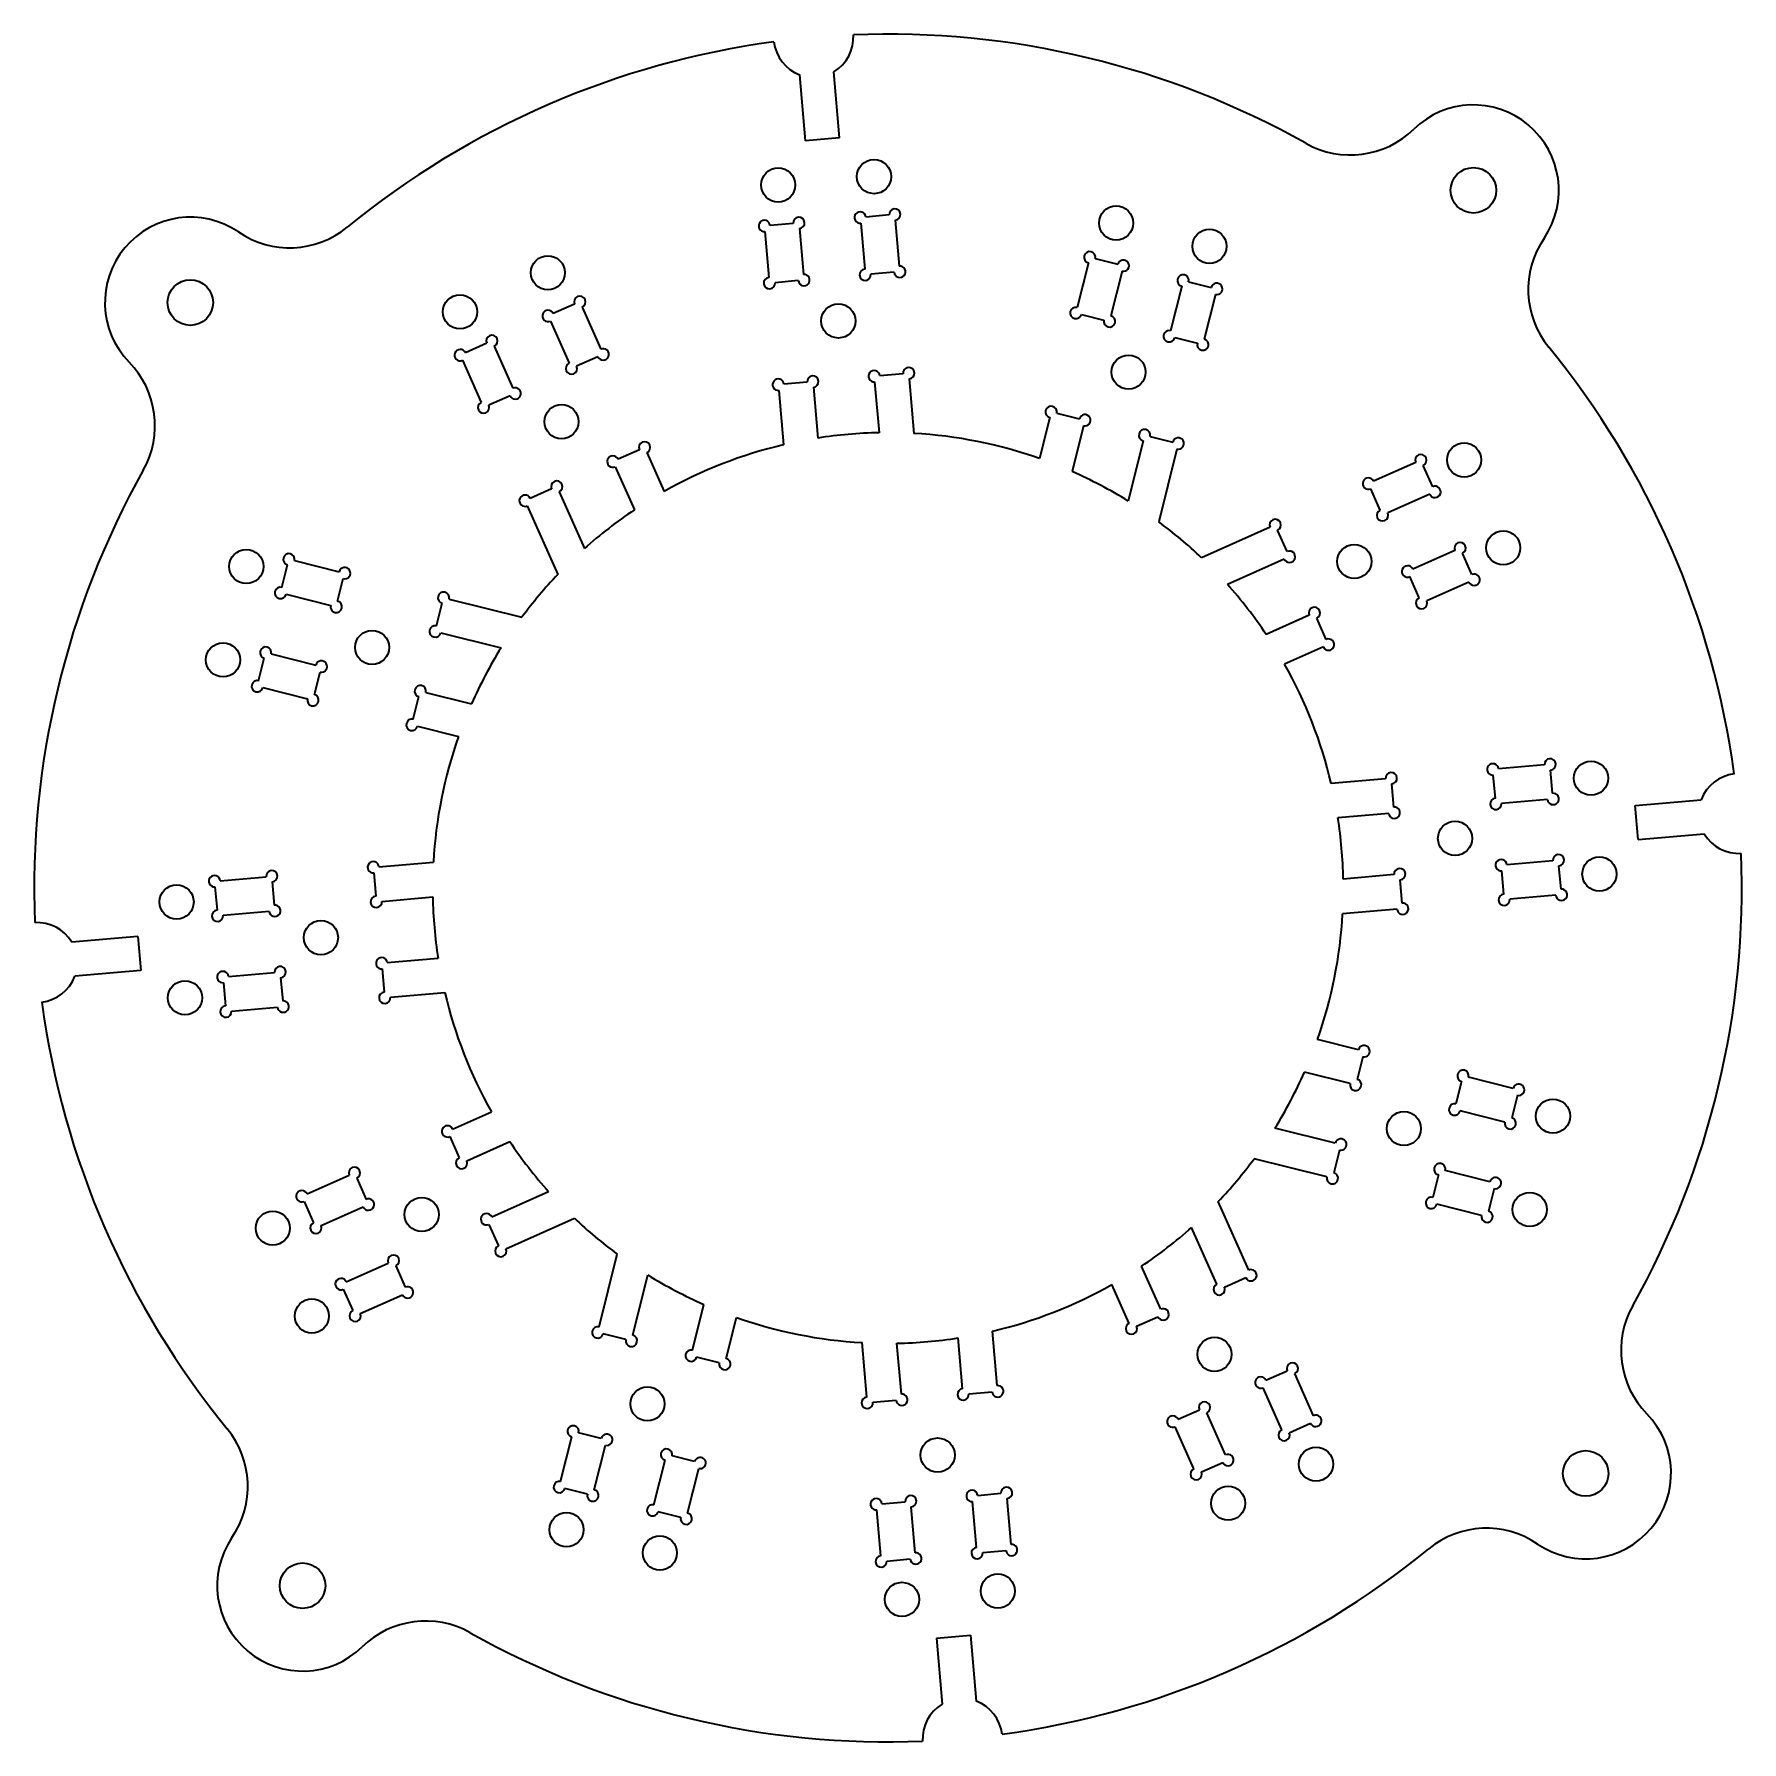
# Model space of a CAD drawing. Extents: x 30 to 180, y 74 to 224.
import ezdxf

# ---------------------------------------------------------------- set-up
doc = ezdxf.new("R2010")
doc.units = 0

msp = doc.modelspace()

# ---------------------------------------------------------------- linework, layer by layer
at = {"color": 7, "lineweight": 35, "ltscale": 0.145943}
for p, q in [((97.753426, 214.118118), (97.244637, 219.933624)), ((100.742012, 214.379578), (100.233223, 220.195099)), ((170.618118, 155.746567), (176.433624, 156.255356)), ((170.879578, 152.75798), (176.695099, 153.266785)), ((39.120415, 144.24202), (33.304909, 143.733215)), ((39.381882, 141.253433), (33.566376, 140.744644)), ((109.257988, 82.620415), (109.766777, 76.804909)), ((112.246574, 82.881882), (112.755363, 77.066376))]:
    msp.add_line(p, q, dxfattribs=at)
at = {"color": 7, "lineweight": 35, "ltscale": 0.075}
for p, q in [((100.742012, 214.379578), (97.753426, 214.118118)), ((170.879578, 152.75798), (170.618118, 155.746567)), ((39.120415, 144.24202), (39.381882, 141.253433)), ((109.257988, 82.620415), (112.246574, 82.881882))]:
    msp.add_line(p, q, dxfattribs=at)
at = {"color": 7, "lineweight": 35, "ltscale": 0.05125}
for p, q in [((105.098114, 207.61554), (103.055916, 207.436859)), ((96.680267, 206.879074), (94.638069, 206.700409)), ((105.538254, 202.584747), (103.496056, 202.406082)), ((123.204178, 203.783981), (125.193367, 203.288361)), ((97.120407, 201.848282), (95.078209, 201.669617)), ((131.403503, 201.741043), (133.392685, 201.245422)), ((77.47242, 199.782974), (75.599518, 198.949463)), ((121.983246, 198.883804), (123.972435, 198.388184)), ((130.182571, 196.840851), (132.171753, 196.34523)), ((69.752411, 196.347275), (67.879517, 195.513763)), ((79.525711, 195.16925), (77.652809, 194.335724)), ((106.318298, 193.668808), (104.276093, 193.490143)), ((97.900452, 192.932343), (95.858253, 192.753677)), ((71.80571, 191.733551), (69.932808, 190.900024)), ((119.81942, 190.19931), (121.808609, 189.70369)), ((128.018738, 188.156372), (130.007935, 187.660736)), ((83.164703, 186.992432), (81.291809, 186.15892)), ((152.847275, 183.747589), (152.013763, 185.620483)), ((75.444702, 183.556732), (73.571808, 182.723221)), ((148.233551, 181.69429), (147.400024, 183.5672)), ((140.056732, 178.055298), (139.223221, 179.928192)), ((156.282974, 176.027588), (155.449463, 177.900482)), ((51.758957, 174.903503), (52.254581, 176.892685)), ((56.659142, 173.682571), (57.154766, 175.671753)), ((151.66925, 173.974289), (150.835724, 175.847198)), ((65.343628, 171.518738), (65.839256, 173.507935)), ((143.492432, 170.335297), (142.65892, 172.208191)), ((49.716015, 166.704178), (50.211639, 168.693359)), ((54.616199, 165.483246), (55.111824, 167.472443)), ((63.30069, 163.319427), (63.796314, 165.308609)), ((149.432343, 155.599548), (149.253677, 157.641754)), ((158.348282, 156.379593), (158.169617, 158.421799)), ((163.379074, 156.819733), (163.200409, 158.861923)), ((159.084747, 147.961746), (158.906082, 150.003952)), ((164.11554, 148.401886), (163.936859, 150.444092)), ((45.884464, 148.598114), (46.063133, 146.555908)), ((50.915249, 149.038254), (51.093918, 146.996048)), ((59.831192, 149.818298), (60.009861, 147.776093)), ((150.168808, 147.181702), (149.990143, 149.223907)), ((60.567657, 141.400452), (60.746326, 139.358246)), ((46.62093, 140.180267), (46.799599, 138.138077)), ((51.651714, 140.620407), (51.830383, 138.578201)), ((146.69931, 133.680573), (146.20369, 131.691391)), ((155.383804, 131.516754), (154.888184, 129.527557)), ((160.283981, 130.295822), (159.788361, 128.306641)), ((66.507561, 126.664703), (67.34108, 124.791809)), ((144.656372, 125.481255), (144.160736, 123.492065)), ((58.330753, 123.025711), (59.164268, 121.152809)), ((153.340851, 123.317429), (152.84523, 121.328247)), ((158.241043, 122.096497), (157.745422, 120.107315)), ((53.717026, 120.97242), (54.550537, 119.099518)), ((69.943268, 118.944702), (70.776779, 117.071808)), ((61.766457, 115.30571), (62.599972, 113.432808)), ((134.555298, 113.443268), (136.428192, 114.276779)), ((57.152725, 113.252411), (57.98624, 111.379517)), ((126.835297, 110.007561), (128.708191, 110.84108)), ((81.981255, 108.843628), (79.992065, 109.339256)), ((90.18058, 106.80069), (88.191391, 107.29631)), ((138.19429, 105.266457), (140.0672, 106.099976)), ((103.681702, 103.331192), (105.723907, 103.509857)), ((112.099548, 104.067657), (114.141747, 104.246323)), ((130.474289, 101.83075), (132.347198, 102.664268)), ((79.817429, 100.159142), (77.828247, 100.65477)), ((140.247589, 100.652725), (142.120483, 101.486237)), ((88.016754, 98.116196), (86.027565, 98.611824)), ((132.527588, 97.217026), (134.400482, 98.050537)), ((78.596497, 95.258957), (76.607315, 95.754578)), ((104.461746, 94.415253), (106.503944, 94.593918)), ((112.879593, 95.151718), (114.921791, 95.330383)), ((86.795822, 93.216019), (84.806633, 93.711639)), ((113.319733, 90.120926), (115.361931, 90.299599)), ((104.901886, 89.38446), (106.944084, 89.563133))]:
    msp.add_line(p, q, dxfattribs=at)
at = {"color": 7, "lineweight": 35, "ltscale": 0.10125}
for p, q in [((105.639793, 207.161011), (105.992767, 203.126434)), ((94.183548, 206.158722), (94.53653, 202.124146)), ((97.221947, 206.424545), (97.574928, 202.389954)), ((102.601395, 206.895187), (102.954376, 202.860596)), ((122.598129, 203.419708), (121.618965, 199.489853)), ((125.557648, 202.682312), (124.578484, 198.752457)), ((130.797455, 201.37677), (129.818283, 197.446899)), ((78.132523, 199.529465), (79.779221, 195.829346)), ((133.756973, 200.639374), (132.777802, 196.709518)), ((75.346008, 198.289368), (76.992706, 194.589233)), ((70.412521, 196.093765), (72.059219, 192.393646)), ((67.626007, 194.853653), (69.272705, 191.153534)), ((151.353653, 185.873993), (147.653534, 184.227295)), ((152.593765, 183.087479), (148.893646, 181.440781)), ((52.860634, 177.256973), (56.790485, 176.277802)), ((154.789368, 178.153992), (151.089233, 176.507294)), ((52.123238, 174.297455), (56.053093, 173.318283)), ((156.029465, 175.367477), (152.329346, 173.720779)), ((50.817692, 169.057648), (54.747543, 168.078491)), ((50.080296, 166.098129), (54.010151, 165.118973)), ((162.658722, 159.316452), (158.624146, 158.96347)), ((162.924545, 156.278061), (158.889954, 155.925079)), ((163.395187, 150.898605), (159.360596, 150.545624)), ((46.338985, 149.139786), (50.373573, 149.492767)), ((163.661011, 147.860214), (159.626434, 147.507233)), ((46.604809, 146.101395), (50.639397, 146.454376)), ((47.075451, 140.721939), (51.110039, 141.074921)), ((47.341274, 137.683548), (51.375862, 138.03653)), ((159.919708, 130.901871), (155.989853, 131.881027)), ((159.182312, 127.942352), (155.252457, 128.921509)), ((53.970531, 121.632523), (57.670654, 123.279221)), ((157.87677, 122.702545), (153.946899, 123.681709)), ((55.21064, 118.846008), (58.910759, 120.492706)), ((157.139374, 119.743027), (153.209518, 120.722191)), ((57.406235, 113.912521), (61.106358, 115.559219)), ((58.646343, 111.126007), (62.346462, 112.772705)), ((142.373993, 102.146347), (140.727295, 105.846466)), ((139.587479, 100.906235), (137.940781, 104.606354)), ((134.653992, 98.71064), (133.007294, 102.410759)), ((131.867477, 97.470535), (130.220779, 101.170654)), ((76.243027, 96.360634), (77.222191, 100.290482)), ((79.202545, 95.623238), (80.181709, 99.553093)), ((84.442352, 94.317688), (85.421516, 98.247543)), ((87.401871, 93.580292), (88.381035, 97.510147)), ((112.778053, 90.575455), (112.425072, 94.610039)), ((115.816452, 90.841278), (115.46347, 94.875862)), ((104.360207, 89.838989), (104.007233, 93.873573)), ((107.398605, 90.104813), (107.045624, 94.139397))]:
    msp.add_line(p, q, dxfattribs=at)
at = {"color": 7, "lineweight": 35, "ltscale": 0.119937}
for p, q in [((95.403732, 192.212006), (95.821861, 187.432785)), ((106.85997, 193.214294), (107.278099, 188.435074)), ((148.712006, 158.096268), (143.932785, 157.678146)), ((60.285709, 150.35997), (65.064926, 150.778091)), ((149.714294, 146.64003), (144.935074, 146.221909)), ((61.288002, 138.903732), (66.067215, 139.321854)), ((114.596268, 104.788002), (114.178139, 109.567215)), ((103.14003, 103.785706), (102.721901, 108.564926))]:
    msp.add_line(p, q, dxfattribs=at)
at = {"color": 7, "lineweight": 35, "ltscale": 0.111831}
for p, q in [((98.442123, 192.477829), (98.831993, 188.021591)), ((103.821579, 192.948456), (104.211449, 188.492218)), ((149.448456, 149.678421), (144.992218, 149.288559)), ((60.551537, 147.321579), (65.007774, 147.711441)), ((61.022175, 141.942123), (65.478409, 142.332001)), ((106.178421, 104.051537), (105.788551, 108.507774)), ((111.557877, 104.522171), (111.168007, 108.978409))]:
    msp.add_line(p, q, dxfattribs=at)
at = {"color": 7, "lineweight": 35, "ltscale": 0.093146}
for p, q in [((119.213371, 189.835022), (118.312576, 186.219696)), ((83.824806, 186.738922), (85.339714, 183.334946)), ((143.238922, 169.675186), (139.834946, 168.160278)), ((146.335022, 134.286621), (142.719696, 135.187424)), ((90.786629, 107.164978), (91.687424, 110.780304))]:
    msp.add_line(p, q, dxfattribs=at)
at = {"color": 7, "lineweight": 35, "ltscale": 0.103393}
for p, q in [((122.17289, 189.097626), (121.173004, 185.08461)), ((81.0383, 185.498825), (82.719849, 181.720398)), ((141.998825, 172.4617), (138.220398, 170.780151)), ((64.402367, 165.672897), (68.41539, 164.673004)), ((145.597626, 131.327103), (141.58461, 132.326996)), ((68.001175, 124.5383), (71.779602, 126.219849)), ((128.9617, 111.501175), (127.280151, 115.279602)), ((87.82711, 107.902367), (88.826996, 111.91539))]:
    msp.add_line(p, q, dxfattribs=at)
at = {"color": 7, "lineweight": 35, "ltscale": 0.136663}
for p, q in [((127.412697, 187.792084), (126.091064, 182.487747)), ((76.104805, 183.303223), (78.327446, 178.308975)), ((139.803223, 177.395203), (134.808975, 175.172562)), ((65.707916, 170.912689), (71.012253, 169.591064)), ((144.292084, 126.087303), (138.987747, 127.408936)), ((70.196777, 119.604805), (75.191025, 121.827446)), ((133.895203, 113.696777), (131.672562, 118.691025)), ((82.587303, 109.207916), (83.908936, 114.512253))]:
    msp.add_line(p, q, dxfattribs=at)
at = {"color": 7, "lineweight": 35, "ltscale": 0.164654}
for p, q in [((130.372208, 187.054688), (128.779892, 180.66391)), ((73.318298, 182.063126), (75.996178, 176.045929)), ((138.563126, 180.181702), (132.545929, 177.503815)), ((66.445313, 173.872208), (72.83609, 172.279892)), ((143.554688, 123.127785), (137.16391, 124.720116)), ((136.681702, 114.936874), (134.003815, 120.954071)), ((71.436874, 116.818298), (77.454071, 119.496178)), ((79.627785, 109.945313), (81.220116, 116.33609))]:
    msp.add_line(p, q, dxfattribs=at)
at = {"color": 7, "lineweight": 35, "ltscale": 0.093147}
for p, q in [((63.664974, 162.713379), (67.280304, 161.812576)), ((66.76107, 127.324806), (70.165054, 128.839722)), ((126.175194, 110.26107), (124.660286, 113.665054))]:
    msp.add_line(p, q, dxfattribs=at)
at = {"color": 7, "lineweight": 35, "ltscale": 0.111832}
msp.add_line((148.977829, 155.057877), (144.521591, 154.667999), dxfattribs=at)
at = {"color": 7, "lineweight": 35}
for centre, radius in [((95.356308, 210.251511), 1.5), ((103.774147, 210.987976), 1.5), ((156.423004, 209.783554), 2), ((125.038918, 206.908081), 1.5), ((133.238235, 204.865143), 1.5), ((75.123062, 202.541016), 1.5), ((43.716446, 199.923004), 2), ((67.403061, 199.105316), 1.5), ((100.642212, 198.309738), 1.5), ((126.130913, 193.815384), 1.5), ((76.321182, 189.457611), 1.5), ((155.605316, 186.096939), 1.5), ((145.957611, 177.178818), 1.5), ((159.041016, 178.376938), 1.5), ((48.634857, 176.738235), 1.5), ((59.684612, 169.63092), 1.5), ((46.591915, 168.53891), 1.5), ((166.751511, 158.143692), 1.5), ((154.809738, 152.857788), 1.5), ((167.487976, 149.725845), 1.5), ((42.512024, 147.274155), 1.5), ((55.190266, 144.142212), 1.5), ((43.248489, 138.856308), 1.5), ((163.408081, 128.46109), 1.5), ((150.315384, 127.369087), 1.5), ((161.365143, 120.261765), 1.5), ((50.958988, 118.623062), 1.5), ((64.042397, 119.821182), 1.5), ((54.394691, 110.903061), 1.5), ((133.678818, 107.542397), 1.5), ((83.869087, 103.184616), 1.5), ((109.357788, 98.690262), 1.5), ((142.596939, 97.894691), 1.5), ((166.283554, 97.076996), 2), ((134.876938, 94.458984), 1.5), ((76.761765, 92.134857), 1.5), ((84.961082, 90.091919), 1.5), ((53.576992, 87.216446), 2), ((106.225853, 86.012024), 1.5), ((114.643692, 86.748489), 1.5)]:
    msp.add_circle(centre, radius, dxfattribs=at)
for centre, radius, start, end in [((105, 148.5), 75, 60.708081, 92.325955), ((105, 148.5), 75, 97.674048, 129.291916), ((98.463318, 223.2146), 3.5, 186.337017, 249.623064), ((98.463318, 223.2146), 3.5, 300.376929, 3.662977), ((156.423004, 209.783554), 7.5, 325.756584, 134.24342), ((145.608536, 220.887482), 8, 240.708082, 314.243415), ((43.716446, 199.923004), 7.5, 55.756586, 224.24342), ((94.139977, 206.65683), 0.5, 5, 275.000003), ((97.178368, 206.922638), 0.5, 275.000003, 184.999994), ((102.557816, 207.39328), 0.5, 5, 275.000003), ((105.596214, 207.659119), 0.5, 275.000003, 184.999994), ((52.43845, 212.736145), 8, 235.756591, 309.291917), ((169.236145, 201.061554), 8, 145.756578, 219.291915), ((122.719009, 203.904877), 0.5, 346.009069, 256.009065), ((102.997955, 202.362503), 0.5, 95.000002, 5), ((106.036346, 202.628326), 0.5, 184.999994, 95.000002), ((125.678528, 203.16748), 0.5, 256.009065, 166.009073), ((94.580109, 201.626038), 0.5, 95.000002, 5), ((97.6185, 201.891861), 0.5, 184.999994, 95.000002), ((130.918335, 201.861923), 0.5, 346.009069, 256.009065), ((133.877853, 201.124542), 0.5, 256.009065, 166.009073), ((77.929222, 199.986267), 0.5, 293.990935, 203.990925), ((121.498085, 199.004684), 0.5, 76.00907, 346.009069), ((75.142715, 198.74617), 0.5, 23.990932, 293.990935), ((124.457603, 198.267288), 0.5, 166.009073, 76.00907), ((70.209221, 196.550568), 0.5, 293.990935, 203.990925), ((129.697403, 196.961746), 0.5, 76.00907, 346.009069), ((132.656921, 196.22435), 0.5, 166.009073, 76.00907), ((67.422714, 195.310455), 0.5, 23.990932, 293.990935), ((79.982513, 195.372543), 0.5, 203.990925, 113.990933), ((105, 148.5), 75, 7.674045, 39.291917), ((32.612518, 189.108536), 8, 330.708085, 44.243414), ((77.196007, 194.132431), 0.5, 113.990933, 23.990932), ((103.778, 193.446564), 0.5, 5, 275.000003), ((106.816391, 193.712387), 0.5, 275.000003, 184.999994), ((72.262512, 191.936844), 0.5, 203.990925, 113.990933), ((95.360153, 192.710098), 0.5, 5, 275.000003), ((98.398544, 192.975922), 0.5, 275.000003, 184.999994), ((69.475998, 190.696732), 0.5, 113.990933, 23.990932), ((119.334259, 190.32019), 0.5, 346.009069, 256.009065), ((122.293777, 189.582794), 0.5, 256.009065, 166.009073), ((83.621513, 187.19574), 0.5, 293.990935, 203.990925), ((105, 148.5), 40, 91.129593, 98.87041), ((105, 148.5), 40, 70.560314, 86.735097), ((127.533577, 188.277252), 0.5, 346.009069, 256.009065), ((130.493103, 187.539856), 0.5, 256.009065, 166.009073), ((80.835007, 185.955627), 0.5, 23.990932, 293.990935), ((105, 148.5), 40, 103.264899, 119.439682), ((151.810455, 186.077286), 0.5, 293.990935, 203.990925), ((105, 148.5), 75, 150.708083, 182.325948), ((105, 148.5), 40, 58.17837, 66.151154), ((147.196732, 184.024002), 0.5, 23.990932, 293.990935), ((73.114998, 182.519928), 0.5, 23.990932, 293.990935), ((75.901512, 183.76004), 0.5, 293.990935, 203.990925), ((153.050568, 183.290771), 0.5, 203.990925, 113.990933), ((105, 148.5), 40, 123.848842, 131.82164), ((148.436844, 181.237488), 0.5, 113.990933, 23.990932), ((105, 148.5), 40, 46.476794, 53.523206), ((139.019928, 180.384995), 0.5, 293.990935, 203.990925), ((155.24617, 178.357285), 0.5, 293.990935, 203.990925), ((52.375465, 177.377853), 0.5, 346.009069, 256.009065), ((140.26004, 177.598495), 0.5, 203.990925, 113.990933), ((57.27565, 176.156921), 0.5, 256.009065, 166.009073), ((105, 148.5), 40, 136.476797, 143.523202), ((150.632431, 176.304001), 0.5, 23.990932, 293.990935), ((156.486267, 175.57077), 0.5, 203.990925, 113.990933), ((51.638073, 174.418335), 0.5, 76.00907, 346.009069), ((65.960144, 173.993103), 0.5, 346.009069, 256.009065), ((105, 148.5), 40, 33.848847, 41.821634), ((56.538258, 173.197403), 0.5, 166.009073, 76.00907), ((142.455627, 172.664993), 0.5, 293.990935, 203.990925), ((151.872543, 173.517487), 0.5, 113.990933, 23.990932), ((65.222748, 171.033585), 0.5, 76.00907, 346.009069), ((50.332523, 169.178528), 0.5, 346.009069, 256.009065), ((105, 148.5), 40, 148.178372, 156.151156), ((143.69574, 169.878479), 0.5, 203.990925, 113.990933), ((55.232708, 167.957596), 0.5, 256.009065, 166.009073), ((105, 148.5), 40, 13.264902, 29.439686), ((49.595131, 166.219009), 0.5, 76.00907, 346.009069), ((54.495316, 164.998077), 0.5, 166.009073, 76.00907), ((63.917198, 165.793777), 0.5, 346.009069, 256.009065), ((63.179806, 162.834259), 0.5, 76.00907, 346.009069), ((105, 148.5), 40, 160.560317, 176.735093), ((158.126038, 158.919891), 0.5, 5, 275.000003), ((163.15683, 159.360031), 0.5, 275.000003, 184.999994), ((149.210098, 158.139847), 0.5, 275.000003, 184.999994), ((179.7146, 155.036682), 3.5, 96.337025, 159.623065), ((158.391861, 155.8815), 0.5, 95.000002, 5), ((163.422638, 156.32164), 0.5, 184.999994, 95.000002), ((105, 148.5), 40, 1.129592, 8.870409), ((149.475922, 155.101456), 0.5, 184.999994, 95.000002), ((179.7146, 155.036682), 3.5, 210.376933, 273.66298), ((105, 148.5), 75, 330.708085, 2.325954), ((50.87167, 149.536346), 0.5, 275.000003, 184.999994), ((59.787613, 150.316391), 0.5, 5, 275.000003), ((149.946564, 149.722), 0.5, 275.000003, 184.999994), ((158.862503, 150.502045), 0.5, 5, 275.000003), ((163.89328, 150.942184), 0.5, 275.000003, 184.999994), ((45.840885, 149.096207), 0.5, 5, 275.000003), ((60.053436, 147.278), 0.5, 95.000002, 5), ((105, 148.5), 40, 181.129585, 188.870403), ((150.212387, 146.683609), 0.5, 184.999994, 95.000002), ((159.128326, 147.463654), 0.5, 95.000002, 5), ((164.159119, 147.903793), 0.5, 184.999994, 95.000002), ((46.106712, 146.057816), 0.5, 95.000002, 5), ((51.137497, 146.497955), 0.5, 184.999994, 95.000002), ((105, 148.5), 40, 340.560312, 356.735099), ((30.2854, 141.963318), 3.5, 30.376932, 93.662978), ((46.577354, 140.67836), 0.5, 5, 275.000003), ((51.608135, 141.1185), 0.5, 275.000003, 184.999994), ((60.524078, 141.898544), 0.5, 5, 275.000003), ((30.2854, 141.963318), 3.5, 276.33702, 339.623066), ((105, 148.5), 75, 187.67404, 219.291915), ((46.843178, 137.639969), 0.5, 95.000002, 5), ((51.873962, 138.080109), 0.5, 184.999994, 95.000002), ((60.789906, 138.860153), 0.5, 95.000002, 5), ((105, 148.5), 40, 193.264905, 209.439681), ((146.82019, 134.165741), 0.5, 256.009065, 166.009073), ((105, 148.5), 40, 328.178367, 336.151155), ((155.504684, 132.001923), 0.5, 346.009069, 256.009065), ((146.082794, 131.206223), 0.5, 166.009073, 76.00907), ((160.404877, 130.780991), 0.5, 256.009065, 166.009073), ((154.767288, 129.042404), 0.5, 76.00907, 346.009069), ((66.30426, 127.121513), 0.5, 23.990932, 293.990935), ((159.66748, 127.821472), 0.5, 166.009073, 76.00907), ((105, 148.5), 40, 213.848842, 221.821639), ((144.777252, 125.966423), 0.5, 256.009065, 166.009073), ((67.544373, 124.335007), 0.5, 113.990933, 23.990932), ((105, 148.5), 40, 316.476792, 323.523207), ((58.127457, 123.482513), 0.5, 293.990935, 203.990925), ((144.039856, 123.006905), 0.5, 166.009073, 76.00907), ((153.461746, 123.802597), 0.5, 346.009069, 256.009065), ((158.361923, 122.581665), 0.5, 256.009065, 166.009073), ((53.513729, 121.429222), 0.5, 23.990932, 293.990935), ((59.367565, 120.696007), 0.5, 203.990925, 113.990933), ((152.72435, 120.843079), 0.5, 76.00907, 346.009069), ((157.624542, 119.622147), 0.5, 166.009073, 76.00907), ((54.753834, 118.642715), 0.5, 113.990933, 23.990932), ((69.739967, 119.401512), 0.5, 23.990932, 293.990935), ((105, 148.5), 40, 226.476796, 233.523201), ((105, 148.5), 40, 303.848847, 311.821635), ((70.980072, 116.614998), 0.5, 113.990933, 23.990932), ((61.56316, 115.762512), 0.5, 293.990935, 203.990925), ((56.949432, 113.709221), 0.5, 23.990932, 293.990935), ((105, 148.5), 40, 238.178372, 246.151156), ((136.884995, 114.480072), 0.5, 203.990925, 113.990933), ((62.803265, 112.975998), 0.5, 203.990925, 113.990933), ((105, 148.5), 40, 283.264901, 299.439691), ((134.098495, 113.239967), 0.5, 113.990933, 23.990932), ((58.189537, 110.922714), 0.5, 113.990933, 23.990932), ((129.164993, 111.044373), 0.5, 203.990925, 113.990933), ((177.387482, 107.891464), 8, 150.708083, 224.24342), ((79.506905, 109.460144), 0.5, 76.00907, 346.009069), ((105, 148.5), 40, 250.560309, 266.735099), ((126.378487, 109.80426), 0.5, 113.990933, 23.990932), ((82.466423, 108.722748), 0.5, 166.009073, 76.00907), ((105, 148.5), 40, 271.129595, 278.870405), ((87.706223, 107.417198), 0.5, 76.00907, 346.009069), ((90.665741, 106.67981), 0.5, 166.009073, 76.00907), ((140.524002, 106.303268), 0.5, 293.990935, 203.990925), ((137.737488, 105.063156), 0.5, 23.990932, 293.990935), ((103.183609, 103.287613), 0.5, 95.000002, 5), ((106.222, 103.553436), 0.5, 184.999994, 95.000002), ((111.601456, 104.024078), 0.5, 95.000002, 5), ((114.639847, 104.289902), 0.5, 184.999994, 95.000002), ((130.017487, 101.627457), 0.5, 23.990932, 293.990935), ((132.804001, 102.867569), 0.5, 293.990935, 203.990925), ((142.577286, 101.689537), 0.5, 203.990925, 113.990933), ((166.283554, 97.076996), 7.5, 235.756591, 44.243414), ((40.763847, 95.938446), 8, 325.756584, 39.291917), ((77.343079, 100.77565), 0.5, 346.009069, 256.009065), ((80.302597, 100.038254), 0.5, 256.009065, 166.009073), ((139.790771, 100.449432), 0.5, 113.990933, 23.990932), ((85.542397, 98.732712), 0.5, 346.009069, 256.009065), ((88.501915, 97.995316), 0.5, 256.009065, 166.009073), ((134.857285, 98.25383), 0.5, 203.990925, 113.990933), ((76.122147, 95.875465), 0.5, 76.00907, 346.009069), ((132.07077, 97.013733), 0.5, 113.990933, 23.990932), ((79.081665, 95.138077), 0.5, 166.009073, 76.00907), ((103.963654, 94.371674), 0.5, 5, 275.000003), ((107.002045, 94.637497), 0.5, 275.000003, 184.999994), ((112.3815, 95.108139), 0.5, 5, 275.000003), ((115.419891, 95.373962), 0.5, 275.000003, 184.999994), ((84.321472, 93.83252), 0.5, 76.00907, 346.009069), ((87.280991, 93.095131), 0.5, 166.009073, 76.00907), ((157.561554, 84.263847), 8, 55.756586, 129.291916), ((53.576992, 87.216446), 7.5, 145.756578, 314.243415), ((107.442184, 89.606712), 0.5, 184.999994, 95.000002), ((112.821632, 90.077354), 0.5, 95.000002, 5), ((105, 148.5), 75, 277.674043, 309.291917), ((115.860023, 90.343178), 0.5, 184.999994, 95.000002), ((104.403786, 89.340881), 0.5, 95.000002, 5), ((64.391464, 76.112518), 8, 60.708081, 134.24342), ((105, 148.5), 75, 240.708082, 272.325957), ((111.536682, 73.7854), 3.5, 120.376934, 183.662971), ((111.536682, 73.7854), 3.5, 6.337023, 69.623069)]:
    msp.add_arc(centre, radius, start, end, dxfattribs=at)

doc.saveas('drawing.dxf')
